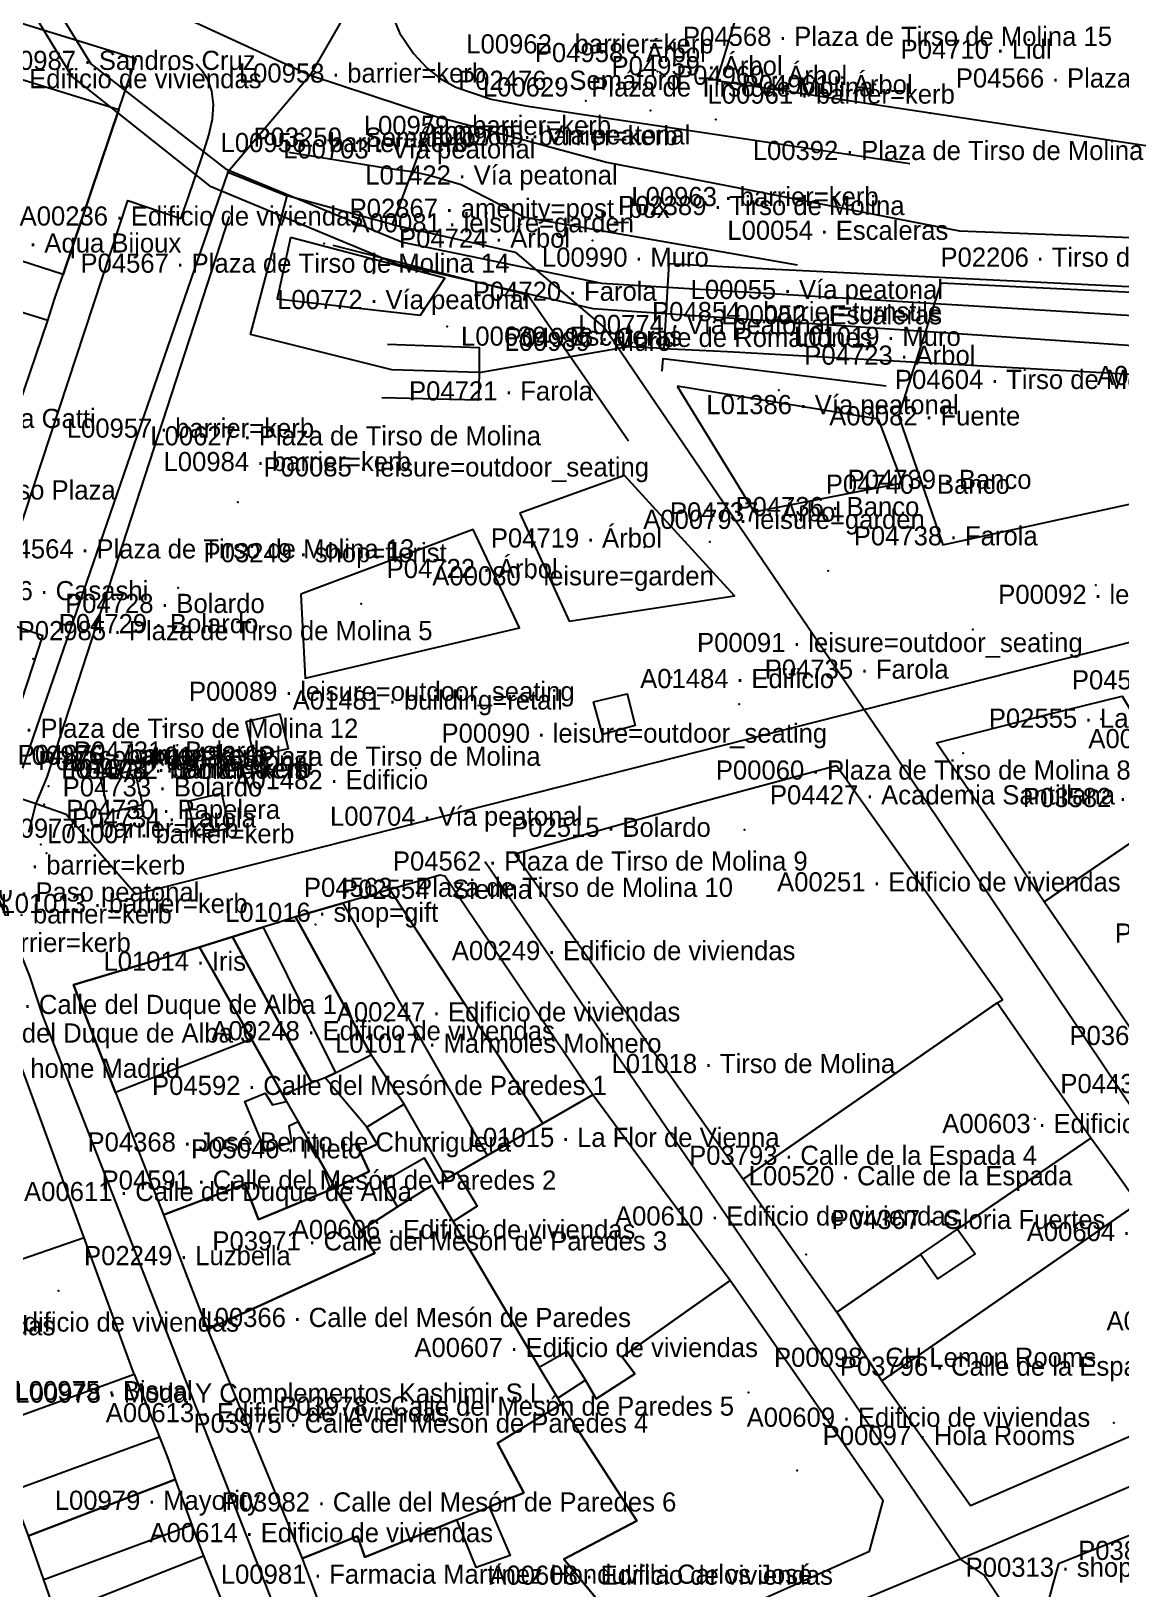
# Model space of a CAD drawing. Header units: metres. Extents: x 436207 to 441321, y 4465685 to 4475088.
# Drawn here: x 440154.4 to 440239.6, y 4473673.3 to 4473795.2 of the extents above; entities that cross this region are included whole.
import ezdxf

# ---------------------------------------------------------------- set-up
doc = ezdxf.new("R2010")
doc.units = ezdxf.units.M
for name, color, linetype, true_color in [('G_A_COM', 7, 'CONTINUOUS', 0xce3b37), ('G_A_EDI', 7, 'CONTINUOUS', 0xa4a4a4), ('G_A_EQU', 7, 'CONTINUOUS', 0x8e5aa4), ('G_A_MOB', 7, 'CONTINUOUS', 0x268c9e), ('G_A_VER', 7, 'CONTINUOUS', 0x4d745d), ('G_L_ACC', 7, 'CONTINUOUS', 0xe68241), ('G_L_BAR', 7, 'CONTINUOUS', 0x333333), ('G_L_COM', 7, 'CONTINUOUS', 0xce3b37), ('G_L_EQU', 7, 'CONTINUOUS', 0x8e5aa4), ('G_L_INF', 7, 'CONTINUOUS', 0x777777), ('G_L_TRA', 7, 'CONTINUOUS', 0x376b91), ('G_L_VIA', 7, 'CONTINUOUS', 0x555555), ('G_P_ACC', 7, 'CONTINUOUS', 0xe68241), ('G_P_BAR', 7, 'CONTINUOUS', 0x333333), ('G_P_COM', 7, 'CONTINUOUS', 0xce3b37), ('G_P_EQU', 7, 'CONTINUOUS', 0x8e5aa4), ('G_P_MOB', 7, 'CONTINUOUS', 0x268c9e), ('G_P_PAT', 7, 'CONTINUOUS', 0xa63603), ('G_P_TRA', 7, 'CONTINUOUS', 0x376b91), ('G_P_UMB', 7, 'CONTINUOUS', 0x9e6a39), ('G_P_VER', 7, 'CONTINUOUS', 0x4d745d), ('T_A_COM', 7, 'CONTINUOUS', 0xce3b37), ('T_A_EDI', 7, 'CONTINUOUS', 0xa4a4a4), ('T_A_MOB', 7, 'CONTINUOUS', 0x268c9e), ('T_A_VER', 7, 'CONTINUOUS', 0x4d745d), ('T_L_ACC', 7, 'CONTINUOUS', 0xe68241), ('T_L_BAR', 7, 'CONTINUOUS', 0x333333), ('T_L_COM', 7, 'CONTINUOUS', 0xce3b37), ('T_L_EQU', 7, 'CONTINUOUS', 0x8e5aa4), ('T_L_INF', 7, 'CONTINUOUS', 0x777777), ('T_L_VIA', 7, 'CONTINUOUS', 0x555555), ('T_P_ACC', 7, 'CONTINUOUS', 0xe68241), ('T_P_BAR', 7, 'CONTINUOUS', 0x333333), ('T_P_COM', 7, 'CONTINUOUS', 0xce3b37), ('T_P_EQU', 7, 'CONTINUOUS', 0x8e5aa4), ('T_P_MOB', 7, 'CONTINUOUS', 0x268c9e), ('T_P_PAT', 7, 'CONTINUOUS', 0xa63603), ('T_P_TRA', 7, 'CONTINUOUS', 0x376b91), ('T_P_UMB', 7, 'CONTINUOUS', 0x9e6a39), ('T_P_VER', 7, 'CONTINUOUS', 0x4d745d)]:
    doc.layers.add(name, color=color, linetype=linetype, true_color=true_color)

msp = doc.modelspace()

# ---------------------------------------------------------------- linework, layer by layer
at = {"layer": 'G_A_COM'}
for points in [[(440198.39, 4473742.67), (440201.01, 4473743.3), (440201.65, 4473740.83), (440199.08, 4473740.11)], [(440159.82, 4473736.74), (440162.47, 4473737.36), (440163.11, 4473734.61), (440160.47, 4473734)], [(440166.64, 4473734.91), (440169.28, 4473735.52), (440169.92, 4473732.78), (440167.28, 4473732.16)]]:
    msp.add_lwpolyline(points, close=True, dxfattribs=at)
at = {"layer": 'G_A_EDI'}
for points in [[(440245.77, 4473795.95), (440245.02, 4473785.66), (440224.72, 4473788.75), (440208.04, 4473791.28), (440211.06, 4473801.24)], [(440153.37, 4473765.69), (440155.7, 4473772.52), (440156.25, 4473774.26), (440156.9, 4473776.11), (440161.26, 4473789.03), (440162.62, 4473793.01), (440151.15, 4473796.51)]]:
    msp.add_lwpolyline(points, dxfattribs=at)
for points in [[(440233.64, 4473727.02), (440229.97, 4473732.44), (440225.21, 4473739.46), (440233.8, 4473741.65), (440239.72, 4473743.12), (440244.79, 4473734.64)], [(440171.21, 4473741.13), (440173.85, 4473741.74), (440174.5, 4473739.01), (440171.85, 4473738.39)], [(440217.39, 4473737.68), (440205.95, 4473734.59), (440192.26, 4473730.76), (440199.15, 4473720.92), (440202.95, 4473715.49), (440210.08, 4473705.31), (440229.95, 4473719.12), (440230.37, 4473719.35)], [(440241.2, 4473715.9), (440237.17, 4473721.83), (440233.64, 4473727.02), (440244.79, 4473734.64), (440251.35, 4473723.65), (440252.97, 4473721.05)], [(440186.38, 4473729.11), (440182.46, 4473727.98), (440180.69, 4473727.47), (440178.78, 4473726.92), (440175.08, 4473725.86), (440180.98, 4473715.05), (440183.58, 4473711.19), (440180.64, 4473709.39), (440181.47, 4473708.07), (440180.12, 4473707.44), (440180.83, 4473705.91), (440178.18, 4473704.63), (440180.17, 4473701.31), (440183.06, 4473703.16), (440181.91, 4473705.15), (440185.14, 4473706.98), (440186.28, 4473705), (440186.9, 4473705.35), (440187.72, 4473705.82), (440190.07, 4473707.17), (440194.42, 4473709.67), (440198.34, 4473711.93), (440186.76, 4473729.04)], [(440175.08, 4473725.86), (440173.73, 4473725.41), (440172.54, 4473725.04), (440170.15, 4473724.29), (440167.57, 4473723.47), (440171.62, 4473716.28), (440174.08, 4473711.91), (440174.36, 4473711.41), (440175.27, 4473709.81), (440178.18, 4473704.63), (440180.83, 4473705.91), (440180.12, 4473707.44), (440181.47, 4473708.07), (440180.64, 4473709.39), (440177.4, 4473713.25), (440178.19, 4473713.65), (440180.98, 4473715.05)], [(440167.57, 4473723.47), (440157.7, 4473720.52), (440160.99, 4473712.1), (440161.85, 4473709.91), (440164.74, 4473702.52), (440171.11, 4473704.94), (440172.17, 4473702.17), (440178.18, 4473704.63), (440175.27, 4473709.81), (440174.56, 4473709.47), (440174.75, 4473708.19), (440172.71, 4473707.58), (440171.12, 4473711.4), (440172.7, 4473712.05), (440173.28, 4473711.13), (440174.36, 4473711.41), (440174.08, 4473711.91), (440171.62, 4473716.28)], [(440237.28, 4473708.54), (440235.37, 4473711.3), (440233.61, 4473713.82), (440229.95, 4473719.12), (440210.08, 4473705.31), (440213.76, 4473700.09), (440217.41, 4473694.92), (440223.97, 4473699.42), (440226.86, 4473701.41)], [(440151.11, 4473685.95), (440162.46, 4473690.06), (440158.54, 4473700.73), (440157.9, 4473702.5), (440156.8, 4473705.48), (440152.85, 4473716.26), (440149.12, 4473717.91), (440144.3, 4473716.25), (440140.64, 4473714.98), (440147.19, 4473696.82)], [(440209.06, 4473697.38), (440203.86, 4473704.44), (440198.34, 4473711.93), (440194.42, 4473709.67), (440190.07, 4473707.17), (440187.72, 4473705.82), (440189.29, 4473703.21), (440187.4, 4473702), (440194.13, 4473690.62), (440196.33, 4473691.85), (440197.75, 4473689.58), (440198.58, 4473688.14), (440201.61, 4473690.08), (440200.63, 4473691.42)], [(440217.41, 4473694.92), (440220.93, 4473689.54), (440240.96, 4473703.41), (440239.24, 4473705.83), (440237.28, 4473708.54), (440226.86, 4473701.41), (440228.23, 4473699.47), (440225.28, 4473697.52), (440223.97, 4473699.42)], [(440164.74, 4473702.52), (440166.57, 4473697.74), (440168.18, 4473693.56), (440181.28, 4473699.52), (440180.17, 4473701.31), (440178.18, 4473704.63), (440172.17, 4473702.17), (440171.11, 4473704.94)], [(440168.18, 4473693.56), (440171.8, 4473684.81), (440175.59, 4473675.63), (440179.92, 4473677.38), (440180.5, 4473675.75), (440187.7, 4473678.67), (440190.23, 4473679.69), (440192.92, 4473680.78), (440190.87, 4473684.65), (440195.85, 4473687.72), (440195.58, 4473688.19), (440194.13, 4473690.62), (440187.4, 4473702), (440185.73, 4473704.82), (440183.06, 4473703.16), (440180.17, 4473701.31), (440181.28, 4473699.52)], [(440220.93, 4473689.54), (440227.86, 4473679.79), (440240.05, 4473685.07), (440250.57, 4473689.63), (440247.99, 4473693.34), (440246.03, 4473696.14), (440240.96, 4473703.41)], [(440202.14, 4473668.22), (440219.98, 4473676.22), (440221.05, 4473680.16), (440215.65, 4473687.94), (440209.06, 4473697.38), (440200.63, 4473691.42), (440201.61, 4473690.08), (440198.58, 4473688.14), (440197.75, 4473689.58), (440195.58, 4473688.19), (440195.85, 4473687.72), (440201.77, 4473678.59), (440196.05, 4473675.57)], [(440162.46, 4473690.06), (440164.44, 4473685.12), (440165.09, 4473683.48), (440165.67, 4473681.82), (440154.18, 4473677.42), (440153.16, 4473680.11), (440152.89, 4473680.9), (440151.11, 4473685.95)], [(440175.59, 4473675.63), (440178.74, 4473667.2), (440181.51, 4473659.76), (440202.14, 4473668.22), (440196.05, 4473675.57), (440201.77, 4473678.59), (440195.85, 4473687.72), (440190.87, 4473684.65), (440192.92, 4473680.78), (440190.23, 4473679.69), (440191.85, 4473675.86), (440189.21, 4473674.94), (440187.7, 4473678.67), (440180.5, 4473675.75), (440179.92, 4473677.38)], [(440165.67, 4473681.82), (440166.96, 4473678.23), (440167.29, 4473677.31), (440167.87, 4473675.85), (440169.25, 4473672.39), (440157.52, 4473668.15), (440157, 4473669.34), (440156.33, 4473671.28), (440155.39, 4473673.96), (440154.18, 4473677.42)]]:
    msp.add_lwpolyline(points, close=True, dxfattribs=at)
at = {"layer": 'G_A_EQU'}
msp.add_lwpolyline([(440261.73, 4473672.99), (440254.46, 4473683.07), (440234.75, 4473675.22), (440234.29, 4473673.52), (440233.75, 4473671.56), (440243.06, 4473658.06), (440248.97, 4473662.79), (440246.32, 4473666.09), (440253.52, 4473671.85), (440256.18, 4473668.55)], close=True, dxfattribs=at)
at = {"layer": 'G_A_MOB'}
msp.add_lwpolyline([(440204.92, 4473767.37), (440210.94, 4473757.56), (440222.54, 4473759.81), (440220.67, 4473764.8)], close=True, dxfattribs=at)
at = {"layer": 'G_A_VER'}
for points in [[(440174.67, 4473779.01), (440173.63, 4473774.21), (440184.86, 4473772.95), (440186.75, 4473775.83)], [(440225.56, 4473775.43), (440222.25, 4473765.05), (440225.7, 4473754.97), (440248.19, 4473759.87), (440249.33, 4473766.72), (440258.45, 4473765.9), (440261.86, 4473773.67)], [(440192.61, 4473757.44), (440196.48, 4473748.98), (440209.4, 4473750.98), (440200.81, 4473760.4)], [(440175.49, 4473751.1), (440175.82, 4473744.53), (440192.6, 4473748.48), (440188.96, 4473756.16)]]:
    msp.add_lwpolyline(points, close=True, dxfattribs=at)
at = {"layer": 'G_L_ACC'}
for points in [[(440204.27, 4473776.98), (440209.44, 4473776.69)], [(440203.87, 4473770.33), (440208.86, 4473770.1)], [(440189.43, 4473768.45), (440182.61, 4473768.66)]]:
    msp.add_lwpolyline(points, dxfattribs=at)
at = {"layer": 'G_L_BAR'}
for points in [[(440182.54, 4473796.9), (440182.7, 4473796.24), (440183.21, 4473795.04), (440184.3, 4473793.41), (440185.38, 4473792.28)], [(440167.79, 4473785.44), (440168.29, 4473787.02), (440168.59, 4473788.28), (440168.65, 4473789.43), (440168.52, 4473790.48), (440168.24, 4473791.34), (440167.86, 4473791.95), (440167.31, 4473792.59)], [(440185.38, 4473792.28), (440186.38, 4473791.45), (440187.62, 4473790.79)], [(440187.62, 4473790.79), (440190.38, 4473789.83), (440193.1, 4473789.32), (440223.13, 4473784.81)], [(440166.63, 4473781.96), (440167.79, 4473785.44)], [(440182.27, 4473784.41), (440174.55, 4473785.67)], [(440184.94, 4473784), (440184.16, 4473784.16), (440182.27, 4473784.41)], [(440214.34, 4473776.86), (440193, 4473780.57), (440188.04, 4473783.13), (440185.52, 4473783.88), (440184.94, 4473784)], [(440152.05, 4473737.85), (440155.31, 4473747.84), (440151.2, 4473749.26), (440161.96, 4473781.92), (440166.1, 4473780.51), (440166.63, 4473781.96)], [(440169.89, 4473780.67), (440155.62, 4473736.78)], [(440201.11, 4473763.08), (440193.24, 4473774.5), (440178.02, 4473778.4)], [(440182.26, 4473770.66), (440189.43, 4473770.4), (440189.43, 4473768.45), (440189.39, 4473766.28), (440181.83, 4473766.47)], [(440203.74, 4473768.56), (440203.84, 4473769.54), (440221.26, 4473767.4)], [(440155.62, 4473736.78), (440154.76, 4473734.72), (440154.18, 4473732.46)]]:
    msp.add_lwpolyline(points, dxfattribs=at)
at = {"layer": 'G_L_COM'}
for points in [[(440156.9, 4473776.11), (440145.97, 4473779.63), (440146.68, 4473781.87), (440149.27, 4473781.03), (440150.69, 4473785.55), (440148.05, 4473786.38), (440148.26, 4473787.06), (440149.95, 4473792.52), (440161.26, 4473789.03), (440156.9, 4473776.11)], [(440153.37, 4473765.69), (440155.7, 4473772.52), (440144.83, 4473775.88), (440143.42, 4473771.24), (440144.89, 4473770.78), (440144.68, 4473770.18), (440145.71, 4473769.82), (440145.24, 4473768.17), (440153.37, 4473765.69)], [(440178.78, 4473726.92), (440190.07, 4473707.17), (440187.72, 4473705.82), (440186.9, 4473705.35), (440183.58, 4473711.19), (440180.98, 4473715.05), (440175.08, 4473725.86), (440178.78, 4473726.92)], [(440176.36, 4473712.86), (440174.08, 4473711.91), (440171.62, 4473716.28), (440167.57, 4473723.47), (440170.15, 4473724.29), (440176.36, 4473712.86)], [(440172.54, 4473725.04), (440178.19, 4473713.65), (440177.4, 4473713.25), (440176.36, 4473712.86), (440170.15, 4473724.29), (440172.54, 4473725.04)], [(440171.62, 4473716.28), (440160.99, 4473712.1), (440157.7, 4473720.52), (440167.57, 4473723.47), (440171.62, 4473716.28)], [(440158.54, 4473700.73), (440147.19, 4473696.82), (440151.11, 4473685.95), (440162.46, 4473690.06), (440158.54, 4473700.73)], [(440164.44, 4473685.12), (440152.89, 4473680.9), (440151.11, 4473685.95), (440162.46, 4473690.06), (440164.44, 4473685.12)], [(440166.96, 4473678.23), (440155.39, 4473673.96), (440154.18, 4473677.42), (440165.67, 4473681.82), (440166.96, 4473678.23)], [(440167.87, 4473675.85), (440169.25, 4473672.39), (440157.52, 4473668.15), (440157, 4473669.34), (440156.33, 4473671.28), (440167.87, 4473675.85)]]:
    msp.add_lwpolyline(points, dxfattribs=at)
at = {"layer": 'G_L_EQU'}
msp.add_lwpolyline([(440182.46, 4473727.98), (440194.42, 4473709.67), (440198.34, 4473711.93), (440186.76, 4473729.04), (440186.38, 4473729.11), (440182.46, 4473727.98)], dxfattribs=at)
at = {"layer": 'G_L_INF'}
for points in [[(440221.85, 4473738.7), (440255.92, 4473687.92)], [(440227.1, 4473675.57), (440189.94, 4473730.11)], [(440179.69, 4473655.87), (440155.27, 4473718.18), (440154.28, 4473721.21), (440151.67, 4473727.67)], [(440255.92, 4473687.92), (440227.1, 4473675.57)], [(440227.1, 4473675.57), (440179.69, 4473655.87)], [(440251.96, 4473639.85), (440228.9, 4473674.36), (440227.1, 4473675.57)]]:
    msp.add_lwpolyline(points, dxfattribs=at)
at = {"layer": 'G_L_TRA'}
for points in [[(440280.42, 4473976.66), (440192.41, 4473929.48), (440172.32, 4473912.9), (440161.08, 4473899.06), (440148.17, 4473877.04), (440143.14, 4473857.46), (440142.76, 4473832.18), (440147.44, 4473811.5), (440159.06, 4473792.62), (440169.6, 4473784.4), (440183.43, 4473778.65), (440199, 4473775.45), (440248.27, 4473772.43), (440302.6, 4473769.23), (440331.07, 4473777.49), (440622.59, 4473761)], [(440191.39, 4473931.08), (440170.93, 4473914), (440159.66, 4473900.55), (440146.93, 4473877.76), (440141.47, 4473857.43), (440141.15, 4473832.03), (440145.7, 4473811.14), (440157.57, 4473791.61), (440168.34, 4473783.05), (440182.99, 4473776.95), (440198.34, 4473773.47), (440248.19, 4473770.04), (440302.47, 4473767.76), (440332.34, 4473768.95), (440622.34, 4473755.66)], [(440209.44, 4473776.69), (440269, 4473773.76)], [(440208.86, 4473770.1), (440268.34, 4473766.75)]]:
    msp.add_lwpolyline(points, dxfattribs=at)
at = {"layer": 'G_L_VIA'}
for points in [[(440200.07, 4473867.39), (440180.65, 4473799.43), (440176.23, 4473791.73)], [(440061.44, 4473839.1), (440067.18, 4473836.55), (440113.95, 4473816.4), (440155.84, 4473800.15), (440164.67, 4473796.76), (440166.85, 4473796.02), (440176.23, 4473791.73)], [(440176.23, 4473791.73), (440169.78, 4473784.12), (440152.95, 4473735.33), (440152.18, 4473733), (440151.67, 4473727.67)], [(440176.23, 4473791.73), (440185.79, 4473788.57), (440192.36, 4473786.81), (440199.4, 4473784.92)], [(440185.79, 4473788.57), (440184.16, 4473784.16), (440182.64, 4473780.04)], [(440199.4, 4473784.92), (440218.29, 4473781.24)], [(440169.78, 4473784.12), (440174.43, 4473782.28)], [(440182.61, 4473768.66), (440171.54, 4473771.43), (440174.43, 4473782.28)], [(440182.64, 4473780.04), (440174.43, 4473782.28)], [(440218.29, 4473781.24), (440227.01, 4473779.54), (440263.2, 4473778.14), (440272.9, 4473778.42)], [(440182.64, 4473780.04), (440192.24, 4473777.88), (440199.27, 4473771.93), (440219.55, 4473742.08), (440221.85, 4473738.7)], [(440204.27, 4473776.98), (440203.87, 4473770.33), (440200.96, 4473770.47)], [(440189.43, 4473768.45), (440200.96, 4473770.47)], [(440219.55, 4473742.08), (440271.73, 4473755.3), (440273.34, 4473751.75)], [(440144.03, 4473725.05), (440143.79, 4473726.72), (440143.3, 4473728.32), (440147.49, 4473737.11), (440151.34, 4473735.81), (440152.95, 4473735.33), (440154.76, 4473734.72), (440157.12, 4473733.88), (440162.59, 4473727.63), (440219.55, 4473742.08)]]:
    msp.add_lwpolyline(points, dxfattribs=at)
at = {"layer": 'G_P_ACC'}
for p in [(440185.79, 4473788.57), (440169.78, 4473784.12), (440186.94, 4473772.06), (440181.95, 4473764.26), (440216.74, 4473752.92), (440209.77, 4473742.49), (440155.59, 4473730.84)]:
    msp.add_point(p, dxfattribs=at)
at = {"layer": 'G_P_BAR'}
for p in [(440200.96, 4473770.47), (440155.05, 4473747.63), (440154.55, 4473746.05), (440155.74, 4473736.08), (440154.76, 4473734.72), (440155.4, 4473734.65), (440154.86, 4473733.27), (440189.94, 4473730.11)]:
    msp.add_point(p, dxfattribs=at)
at = {"layer": 'G_P_COM'}
for p in [(440220.4, 4473791), (440165.88, 4473751.6), (440232.9, 4473710.05), (440164.9, 4473704.95), (440156.53, 4473696.59), (440239.07, 4473686.25)]:
    msp.add_point(p, dxfattribs=at)
at = {"layer": 'G_P_EQU'}
for p in [(440177.3, 4473778.55), (440238.09, 4473741.33), (440227.3, 4473738.65), (440210.18, 4473732.65), (440176.63, 4473725.26)]:
    msp.add_point(p, dxfattribs=at)
at = {"layer": 'G_P_MOB'}
for p in [(440214.55, 4473756.96), (440216.26, 4473757.34), (440207.48, 4473755.21), (440155.14, 4473731.51)]:
    msp.add_point(p, dxfattribs=at)
at = {"layer": 'G_P_PAT'}
for p in [(440156.8, 4473705.48), (440215.01, 4473699.42), (440210.5, 4473688.63), (440214.31, 4473682.51)]:
    msp.add_point(p, dxfattribs=at)
at = {"layer": 'G_P_TRA'}
for p in [(440198.3, 4473778.77), (440223.52, 4473774.73), (440189.43, 4473768.45), (440219.96, 4473765.16)]:
    msp.add_point(p, dxfattribs=at)
at = {"layer": 'G_P_UMB'}
for p in [(440203.38, 4473792.01), (440224.72, 4473788.75), (440156.25, 4473774.26), (440233.8, 4473741.65), (440205.95, 4473734.59), (440229.97, 4473732.44), (440180.69, 4473727.47), (440173.73, 4473725.41), (440237.17, 4473721.83), (440233.61, 4473713.82), (440161.85, 4473709.91), (440239.24, 4473705.83), (440203.86, 4473704.44), (440157.9, 4473702.5), (440166.57, 4473697.74), (440215.65, 4473687.94), (440171.8, 4473684.81), (440165.09, 4473683.48), (440167.29, 4473677.31), (440234.29, 4473673.52)]:
    msp.add_point(p, dxfattribs=at)
at = {"layer": 'G_P_VER'}
for p in [(440191.79, 4473790.74), (440197.79, 4473789.71), (440202.84, 4473788.96), (440207.96, 4473788.24), (440181.17, 4473776.22), (440212.87, 4473767.06), (440170.56, 4473758.31), (440202.36, 4473754.79), (440188.35, 4473752.75), (440237.68, 4473751.82), (440180.2, 4473750.36), (440228.04, 4473748.34), (440204.48, 4473744.57), (440164.74, 4473740.75), (440184.49, 4473737.48)]:
    msp.add_point(p, dxfattribs=at)

# ---------------------------------------------------------------- texts
at = {"layer": 'T_A_COM'}
for s, p in [('A01484 · Edificio', (440202.03, 4473743.75)), ('A01483 · Plaza de Tirso de Molina', (440163.47, 4473737.67)), ('A01482 · Edificio', (440170.28, 4473735.84))]:
    msp.add_text(s, height=1.5, dxfattribs=at).set_placement(p)
at = {"layer": 'T_A_EDI'}
for s, p in [('A00237 · Edificio de viviendas', (440145.54, 4473790.7)), ('A00236 · Edificio de viviendas', (440153.49, 4473779.95)), ('A01481 · building=retail', (440174.85, 4473742.07)), ('A00284 · Edificio de viviendas', (440237.09, 4473739.05)), ('A00251 · Edificio de viviendas', (440212.74, 4473727.84)), ('A00249 · Edificio de viviendas', (440187.3, 4473722.46)), ('A00247 · Edificio de viviendas', (440178.3, 4473717.67)), ('A00248 · Edificio de viviendas', (440168.49, 4473716.19)), ('A00603 · Edificio de viviendas', (440225.66, 4473708.93)), ('A00611 · Calle del Duque de Alba', (440153.84, 4473703.61)), ('A00610 · Edificio de viviendas', (440200.06, 4473701.69)), ('A00606 · Edificio de viviendas', (440174.78, 4473700.63)), ('A00604 · Edificio de viviendas', (440232.27, 4473700.47)), ('A00619 · Edificio de viviendas', (440129.4, 4473693.1)), ('A00612 · Edificio de viviendas', (440143.78, 4473693.39)), ('A00605 · Edificio de viviendas', (440238.51, 4473693.49)), ('A00607 · Edificio de viviendas', (440184.37, 4473691.4)), ('A00613 · Edificio de viviendas', (440160.23, 4473686.3)), ('A00609 · Edificio de viviendas', (440210.36, 4473685.94)), ('A00614 · Edificio de viviendas', (440163.65, 4473676.91)), ('A00608 · Edificio de viviendas', (440190.23, 4473673.58))]:
    msp.add_text(s, height=1.5, dxfattribs=at).set_placement(p)
at = {"layer": 'T_A_MOB'}
msp.add_text('A00082 · Fuente', height=1.5, dxfattribs=at).set_placement((440216.82, 4473764.31))
at = {"layer": 'T_A_VER'}
for s, p in [('A00081 · leisure=garden', (440179.52, 4473779.42)), ('A00083 · leisure=garden', (440237.76, 4473767.47)), ('A00079 · leisure=garden', (440202.27, 4473756.21)), ('A00080 · leisure=garden', (440185.77, 4473751.79))]:
    msp.add_text(s, height=1.5, dxfattribs=at).set_placement(p)
at = {"layer": 'T_L_ACC'}
for s, p in [('L00054 · Escaleras', (440208.85, 4473778.83)), ('L00052 · Escaleras', (440208.36, 4473772.22)), ('L00639 · Escaleras', (440188.02, 4473770.55))]:
    msp.add_text(s, height=1.5, dxfattribs=at).set_placement(p)
at = {"layer": 'T_L_BAR'}
for s, p in [('L00962 · barrier=kerb', (440188.43, 4473793.42)), ('L00958 · barrier=kerb', (440170.64, 4473791.14)), ('L00961 · barrier=kerb', (440207.3, 4473789.49)), ('L00959 · barrier=kerb', (440180.41, 4473787.04)), ('L00960 · barrier=kerb', (440185.61, 4473786.24)), ('L00956 · barrier=kerb', (440169.21, 4473785.7)), ('L00963 · barrier=kerb', (440201.34, 4473781.47)), ('L00990 · Muro', (440194.35, 4473776.73)), ('L00989 · Muro', (440191.42, 4473770.14)), ('L01019 · Muro', (440214.06, 4473770.53)), ('L00957 · barrier=kerb', (440157.18, 4473763.35)), ('L00984 · barrier=kerb', (440164.75, 4473760.73)), ('L00976 · barrier=kerb', (440153.32, 4473737.75)), ('L01008 · barrier=kerb', (440156.75, 4473736.67)), ('L00977 · barrier=kerb', (440151.26, 4473732.04)), ('L01007 · barrier=kerb', (440155.64, 4473731.61)), ('L01011 · barrier=kerb', (440147.1, 4473729.16)), ('L01013 · barrier=kerb', (440151.99, 4473726.15)), ('L01010 · barrier=kerb', (440146.05, 4473725.33)), ('L01009 · barrier=kerb', (440142.84, 4473723.09))]:
    msp.add_text(s, height=1.5, dxfattribs=at).set_placement(p)
at = {"layer": 'T_L_COM'}
for s, p in [('L00987 · Sandros Cruz', (440151.21, 4473792.13)), ('L00988 · Aqua Bijoux', (440146.95, 4473777.84)), ('L00986 · Ada Gatti', (440142.61, 4473764.11)), ('L01016 · shop=gift', (440169.57, 4473725.46)), ('L01014 · Iris', (440160.05, 4473721.63)), ('L01017 · Marmoles Molinero', (440178.17, 4473715.21)), ('L01015 · La Flor de Vienna', (440188.62, 4473707.84)), ('L00975 · Bisual', (440153.09, 4473688.02)), ('L00978 · Moda Y Complementos Kashimir S.L.', (440153.16, 4473687.83)), ('L00979 · Mayority', (440156.24, 4473679.44))]:
    msp.add_text(s, height=1.5, dxfattribs=at).set_placement(p)
at = {"layer": 'T_L_EQU'}
for s, p in [('L01018 · Tirso de Molina', (440199.79, 4473713.62)), ('L00981 · Farmacia Martínez Honduvilla Carlos José', (440169.23, 4473673.66))]:
    msp.add_text(s, height=1.5, dxfattribs=at).set_placement(p)
at = {"layer": 'T_L_INF'}
for s, p in [('L00520 · Calle de la Espada', (440210.52, 4473704.84)), ('L00366 · Calle del Mesón de Paredes', (440167.63, 4473693.75))]:
    msp.add_text(s, height=1.5, dxfattribs=at).set_placement(p)
at = {"layer": 'T_L_VIA'}
for s, p in [('L00629 · Plaza de Tirso de Molina', (440189.73, 4473790.05)), ('L00705 · Vía peatonal', (440186.22, 4473786.3)), ('L00703 · Vía peatonal', (440174.1, 4473785.2)), ('L00392 · Plaza de Tirso de Molina', (440210.84, 4473785.08)), ('L01422 · Vía peatonal', (440180.53, 4473783.16)), ('L00055 · Vía peatonal', (440205.98, 4473774.2)), ('L00772 · Vía peatonal', (440173.63, 4473773.41)), ('L00774 · Vía peatonal', (440197.19, 4473771.46)), ('L01386 · Vía peatonal', (440207.21, 4473765.19)), ('L00627 · Plaza de Tirso de Molina', (440163.72, 4473762.75)), ('L00704 · Vía peatonal', (440177.77, 4473732.98))]:
    msp.add_text(s, height=1.5, dxfattribs=at).set_placement(p)
at = {"layer": 'T_P_ACC'}
for s, p in [('P02476 · Semáforo', (440187.79, 4473790.57)), ('P03250 · Semáforo', (440171.78, 4473786.12)), ('P04720 · Farola', (440188.94, 4473774.06)), ('P04721 · Farola', (440183.95, 4473766.26)), ('P04738 · Farola', (440218.74, 4473754.92)), ('P04735 · Farola', (440211.77, 4473744.49)), ('P03260 · Paso peatonal', (440154.95, 4473737.33)), ('P04734 · Farola', (440157.59, 4473732.84)), ('P03700 · Paso peatonal', (440146.03, 4473727.05))]:
    msp.add_text(s, height=1.5, dxfattribs=at).set_placement(p)
at = {"layer": 'T_P_BAR'}
for s, p in [('P04854 · barrier=turnstile', (440202.96, 4473772.47)), ('P04728 · Bolardo', (440157.05, 4473749.63)), ('P04729 · Bolardo', (440156.55, 4473748.05)), ('P04873 · barrier=kerb', (440153.34, 4473737.81)), ('P04731 · Bolardo', (440157.74, 4473738.08)), ('P04874 · barrier=kerb', (440156.76, 4473736.72)), ('P04732 · Bolardo', (440157.4, 4473736.65)), ('P04733 · Bolardo', (440156.86, 4473735.27)), ('P02515 · Bolardo', (440191.94, 4473732.11))]:
    msp.add_text(s, height=1.5, dxfattribs=at).set_placement(p)
at = {"layer": 'T_P_COM'}
for s, p in [('P04710 · Lidl', (440222.4, 4473793)), ('P03249 · shop=florist', (440167.88, 4473753.6)), ('P00276 · Casashi', (440147.61, 4473750.63)), ('P02985 · Plaza de Tirso de Molina 5', (440153.34, 4473747.5)), ('P04430 · Tirso Papel', (440234.9, 4473712.05)), ('P05040 · Nieto', (440166.9, 4473706.95)), ('P02249 · Luzbella', (440158.53, 4473698.59)), ('P00313 · shop=laundry', (440227.49, 4473674.2))]:
    msp.add_text(s, height=1.5, dxfattribs=at).set_placement(p)
at = {"layer": 'T_P_EQU'}
for s, p in [('P02867 · amenity=post_box', (440179.3, 4473780.55)), ('P02555 · La Parrilla de Galicia', (440229.3, 4473740.65)), ('P04427 · Academia Santillana', (440212.18, 4473734.65)), ('P02554 · Sienna', (440178.63, 4473727.26))]:
    msp.add_text(s, height=1.5, dxfattribs=at).set_placement(p)
at = {"layer": 'T_P_MOB'}
for s, p in [('P04740 · Banco', (440216.55, 4473758.96)), ('P04739 · Banco', (440218.26, 4473759.34)), ('P04736 · Banco', (440209.48, 4473757.21)), ('P04730 · Papelera', (440157.14, 4473733.51))]:
    msp.add_text(s, height=1.5, dxfattribs=at).set_placement(p)
at = {"layer": 'T_P_PAT'}
for s, p in [('P04426 · Hostal Tirso Plaza', (440136.03, 4473758.51)), ('P02824 · Like at home Madrid', (440139.16, 4473713.25)), ('P04368 · José Benito de Churriguera', (440158.8, 4473707.48)), ('P04367 · Gloria Fuertes', (440217.01, 4473701.42)), ('P00098 · CH Lemon Rooms', (440212.5, 4473690.63)), ('P00097 · Hola Rooms', (440216.31, 4473684.51))]:
    msp.add_text(s, height=1.5, dxfattribs=at).set_placement(p)
at = {"layer": 'T_P_TRA'}
for s, p in [('P02389 · Tirso de Molina', (440200.3, 4473780.77)), ('P02206 · Tirso de Molina', (440225.52, 4473776.73)), ('P04996 · Conde de Romanones', (440191.43, 4473770.45)), ('P04604 · Tirso de Molina', (440221.96, 4473767.16))]:
    msp.add_text(s, height=1.5, dxfattribs=at).set_placement(p)
at = {"layer": 'T_P_UMB'}
for s, p in [('P04568 · Plaza de Tirso de Molina 15', (440205.38, 4473794.01)), ('P04566 · Plaza de Tirso de Molina 16', (440226.72, 4473790.75)), ('P04567 · Plaza de Tirso de Molina 14', (440158.25, 4473776.26)), ('P04564 · Plaza de Tirso de Molina 13', (440150.8, 4473753.9)), ('P04561 · Plaza de Tirso de Molina 7', (440235.8, 4473743.65)), ('P04565 · Plaza de Tirso de Molina 12', (440146.42, 4473739.86)), ('P00060 · Plaza de Tirso de Molina 8', (440207.95, 4473736.59)), ('P03582 · Calle de Jesús y María 1', (440231.97, 4473734.44)), ('P04562 · Plaza de Tirso de Molina 9', (440182.69, 4473729.47)), ('P04563 · Plaza de Tirso de Molina 10', (440175.73, 4473727.41)), ('P03598 · Calle de Jesús y María 3', (440239.17, 4473723.83)), ('P04580 · Calle del Duque de Alba 1', (440146.3, 4473718.25)), ('P04581 · Calle del Duque de Alba 3', (440139.84, 4473716.01)), ('P03609 · Calle de Jesús y María 4', (440235.61, 4473715.82)), ('P04592 · Calle del Mesón de Paredes 1', (440163.85, 4473711.91)), ('P03793 · Calle de la Espada 4', (440205.86, 4473706.44)), ('P04591 · Calle del Mesón de Paredes 2', (440159.9, 4473704.5)), ('P03971 · Calle del Mesón de Paredes 3', (440168.57, 4473699.74)), ('P03796 · Calle de la Espada 6', (440217.65, 4473689.94)), ('P03978 · Calle del Mesón de Paredes 5', (440173.8, 4473686.81)), ('P03975 · Calle del Mesón de Paredes 4', (440167.09, 4473685.48)), ('P03982 · Calle del Mesón de Paredes 6', (440169.29, 4473679.31)), ('P03801 · Acceso principal', (440236.29, 4473675.52))]:
    msp.add_text(s, height=1.5, dxfattribs=at).set_placement(p)
at = {"layer": 'T_P_VER'}
for s, p in [('P04958 · Árbol', (440193.79, 4473792.74)), ('P04959 · Árbol', (440199.79, 4473791.71)), ('P04960 · Árbol', (440204.84, 4473790.96)), ('P04961 · Árbol', (440209.96, 4473790.24)), ('P04724 · Árbol', (440183.17, 4473778.22)), ('P04723 · Árbol', (440214.87, 4473769.06)), ('P00085 · leisure=outdoor_seating', (440172.56, 4473760.31)), ('P04737 · Árbol', (440204.36, 4473756.79)), ('P04719 · Árbol', (440190.35, 4473754.75)), ('P04722 · Árbol', (440182.2, 4473752.36)), ('P00092 · leisure=outdoor_seating', (440230.04, 4473750.34)), ('P00091 · leisure=outdoor_seating', (440206.48, 4473746.57)), ('P00089 · leisure=outdoor_seating', (440166.74, 4473742.75)), ('P00090 · leisure=outdoor_seating', (440186.49, 4473739.48))]:
    msp.add_text(s, height=1.5, dxfattribs=at).set_placement(p)

doc.saveas('drawing.dxf')
